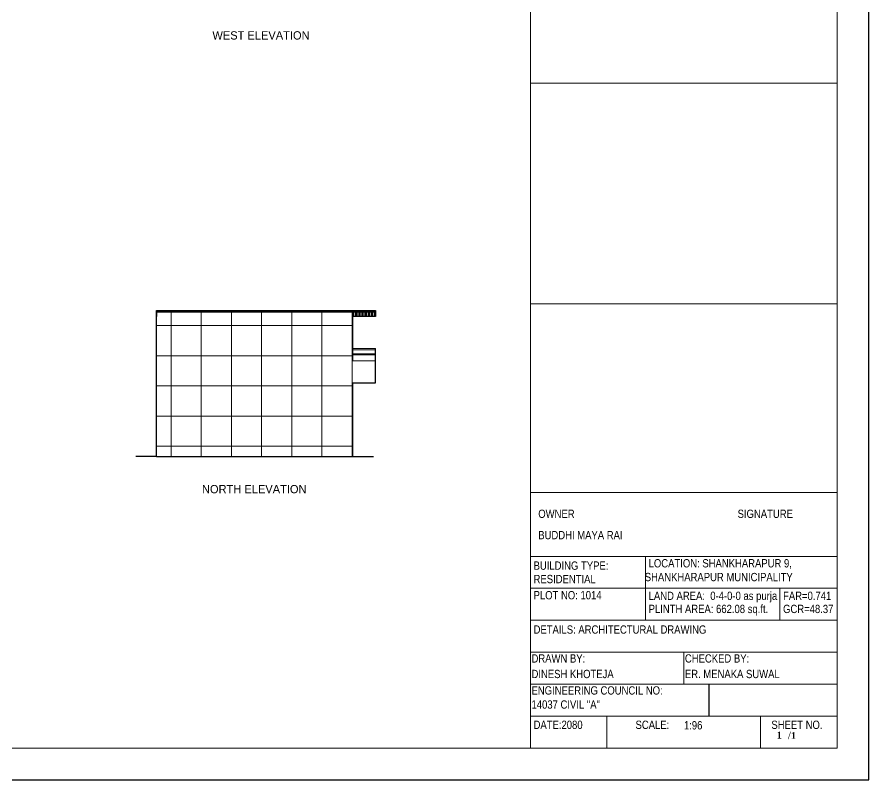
# Model space of a CAD drawing. Header units: inches. Extents: x 2449 to 13692, y -3765 to -1517.
# Drawn here: x 6191 to 7426, y -3765 to -2659 of the extents above; entities that cross this region are included whole.
import ezdxf
from ezdxf.enums import TextEntityAlignment as Align

# ---------------------------------------------------------------- set-up
doc = ezdxf.new("R2010")
doc.units = ezdxf.units.IN
doc.header["$LTSCALE"] = 0.5
doc.header["$MEASUREMENT"] = 0
doc.layers.add('A-Wall', color=7, linetype='Continuous')
for name, color, linetype, lineweight in [('A_hatch', 253, 'Continuous', 5), ('DW TEXT', 92, 'Continuous', 15), ('ELE1', 3, 'Continuous', 9), ('ELEVATION', 85, 'Continuous', 9), ('TEXT', 220, 'Continuous', 9), ('Text 0.200', 122, 'Continuous', 20), ('Toilet', 7, 'Continuous', 25)]:
    doc.layers.add(name, color=color, linetype=linetype, lineweight=lineweight)
doc.styles.add('CEN', font='GOTHIC.TTF')
doc.styles.add('ordinary', font='ARIALN.TTF')
doc.styles.get("Standard").update_dxf_attribs({"font": 'arial.ttf'})

msp = doc.modelspace()

# ---------------------------------------------------------------- hatches: boundary and pattern name
at = {"layer": 'A_hatch', "ltscale": 5}
h = msp.add_hatch(dxfattribs=at)
h.set_pattern_fill('ANSI37', color=11, scale=350, angle=45)
h.set_pattern_definition([(90, (333.15, -262.22), (-43.75, 0), []), (180, (333.15, -262.22), (-4e-15, -43.75), [])])
h.paths.add_polyline_path([(6678.1, -3296), (6678.1, -3189), (6711.1, -3189), (6711.1, -3184), (6711.1, -3157), (6678.1, -3157), (6678.1, -3086), (6393.2, -3086), (6393.2, -3092.8), (6393.2, -3184), (6393.2, -3296)])
at = {"layer": 'Toilet'}
h = msp.add_hatch(dxfattribs=at)
h.set_pattern_fill('ANSI32', color=256, scale=12, angle=45)
h.set_pattern_definition([(90, (-7195.3794, -2901.197), (-4.5, 0), []), (90, (-7193.8794, -2899.697), (-4.5, 0), [])])
h.paths.add_polyline_path([(6678.1, -3086), (6678.1, -3092.8), (6711.1, -3092.8), (6711.1, -3086)])

# ---------------------------------------------------------------- linework, layer by layer
at = {"layer": 'A-Wall', "ltscale": 50}
msp.add_line((7194, -3625.8), (7194, -3672.2), dxfattribs=at)
at = {"layer": 'A_hatch', "color": 11, "ltscale": 5}
for p, q in [((6711.1, -3139), (6678.1, -3139)), ((6711.1, -3141), (6678.1, -3141)), ((6711.1, -3147), (6678.1, -3147)), ((6711.1, -3148.5), (6678.1, -3148.5)), ((6678.1, -3157), (6711.1, -3157))]:
    msp.add_line(p, q, dxfattribs=at)
at = {"layer": 'Defpoints'}
msp.add_lwpolyline([(7426.3, -1516.8), (4248.7, -1516.8), (4248.7, -3764.8), (7426.3, -3764.8)], close=True, dxfattribs=at)
at = {"layer": 'ELE1'}
for p, q in [((6935.4, -3718.5), (6935.4, -1563.1)), ((7380, -2754.7), (6935.4, -2754.7)), ((7380, -3074.5), (6935.4, -3074.5))]:
    msp.add_line(p, q, dxfattribs=at)
msp.add_lwpolyline([(4295.1, -1563.1), (7380, -1563.1), (7380, -3718.5), (4295.1, -3718.5)], close=True, dxfattribs=at)
at = {"layer": 'ELEVATION'}
msp.add_line((6711.1, -3139), (6711.1, -3179), dxfattribs=at)
at = {"layer": 'TEXT'}
for p, q in [((6935.4, -3347.9), (7380, -3347.9)), ((6935.4, -3440.6), (7380, -3440.6)), ((7102.2, -3440.6), (7102.2, -3533.2)), ((6935.4, -3486.9), (7380, -3486.9)), ((7297.1, -3486.9), (7297.1, -3533.3)), ((6935.4, -3533.2), (7380, -3533.2)), ((6935.4, -3579.5), (7380, -3579.5)), ((7157.7, -3579.5), (7157.7, -3625.9)), ((6935.4, -3625.8), (7380, -3625.8)), ((6935.4, -3672.2), (7380, -3672.2)), ((7046.5, -3718.5), (7046.5, -3672.2)), ((7268.9, -3718.5), (7268.9, -3672.2))]:
    msp.add_line(p, q, dxfattribs=at)
at = {"layer": 'Toilet'}
for p, q in [((6393.2, -3184), (6393.2, -3084)), ((6393.2, -3084), (6711.1, -3084)), ((6393.2, -3084), (6393.2, -3092.8)), ((6393.2, -3086), (6711.1, -3086)), ((6678.1, -3157), (6678.1, -3084)), ((6711.1, -3084), (6711.1, -3092.8)), ((6711.1, -3092.8), (6678.1, -3092.8)), ((6711.1, -3179), (6711.1, -3139)), ((6711.1, -3184), (6711.1, -3139)), ((6393.2, -3296), (6393.2, -3184)), ((6711.1, -3189), (6711.1, -3184)), ((6678.1, -3189), (6711.1, -3189)), ((6678.1, -3296), (6678.1, -3189)), ((6393.2, -3296), (6363.2, -3296)), ((6393.2, -3296), (6678.1, -3296)), ((6678.1, -3296), (6708.1, -3296))]:
    msp.add_line(p, q, dxfattribs=at)

# ---------------------------------------------------------------- texts
at = {"insert": (7268.9, -3681.3), "char_height": 6.5423, "width": 86.843, "attachment_point": 1}
msp.add_mtext('\\A1;{\\fTimes New Roman|b1|i0|c0|p18;\\H1.2367x;\\P\\pi29.76545;\\H0.80859x;    \\fBookman Old Style|b0|i0|c0|p18;\\H1.6907x;/\\fBookman Old Style|b1|i0|c0|p18;\\H0.86414x;1\\fArial|b1|i0|c0|p34;\\H1.2047x; \\H0.8998x;   }', dxfattribs=at)
at = {"layer": 'DW TEXT', "ltscale": 0.13, "style": 'CEN'}
for s, p in [('WEST ELEVATION', (6544.9, -2685.2)), ('NORTH ELEVATION', (6535.1, -3343.1))]:
    msp.add_text(s, height=12, dxfattribs=at).set_placement(p, align=Align.MIDDLE_CENTER)
at = {"layer": 'TEXT', "style": 'ordinary'}
for s, p in [('OWNER', (6946.9, -3384.9)), ('SIGNATURE', (7235.9, -3384.9)), ('BUDDHI MAYA RAI', (6946.9, -3415.8)), ('LOCATION: SHANKHARAPUR 9,', (7106.9, -3456.6)), ('BUILDING TYPE:  ', (6940.1, -3460)), ('RESIDENTIAL', (6940.1, -3479.5)), ('SHANKHARAPUR MUNICIPALITY', (7101.3, -3476.6)), ('PLOT NO: 1014 ', (6940.1, -3502.9)), ('LAND AREA:  0-4-0-0 as purja', (7106.9, -3503.8)), ('FAR=0.741', (7301.8, -3503.8)), ('PLINTH AREA: 662.08 sq.ft.', (7106.9, -3522.8)), ('GCR=48.37', (7301.8, -3522.8)), ('DETAILS: ARCHITECTURAL DRAWING ', (6940.1, -3552.7)), ('DRAWN BY:', (6937.1, -3594.6)), ('CHECKED BY: ', (7159.5, -3594.6)), ('DINESH KHOTEJA', (6937.1, -3617.1)), ('ER. MENAKA SUWAL', (7159.5, -3617.1)), ('ENGINEERING COUNCIL NO:', (6937.1, -3641)), ('14037 CIVIL "A"', (6937.1, -3661.4)), ('DATE:2080', (6940.1, -3690.8)), ('SCALE:', (7087.9, -3690.8)), ('SHEET NO.', (7284.9, -3690.8))]:
    msp.add_text(s, height=12, dxfattribs=at).set_placement(p)
msp.add_attdef('1:96', (7158.1, -3691.5), 'SCALE', height=12, dxfattribs=at)
at = {"layer": 'Text 0.200', "ltscale": 10, "insert": (7296.3, -3694.8), "char_height": 9.93, "width": 19.482, "attachment_point": 2}
msp.add_mtext('{\\fBookman Old Style|b1|i0|c0|p18;1}', dxfattribs=at)

doc.saveas('drawing.dxf')
